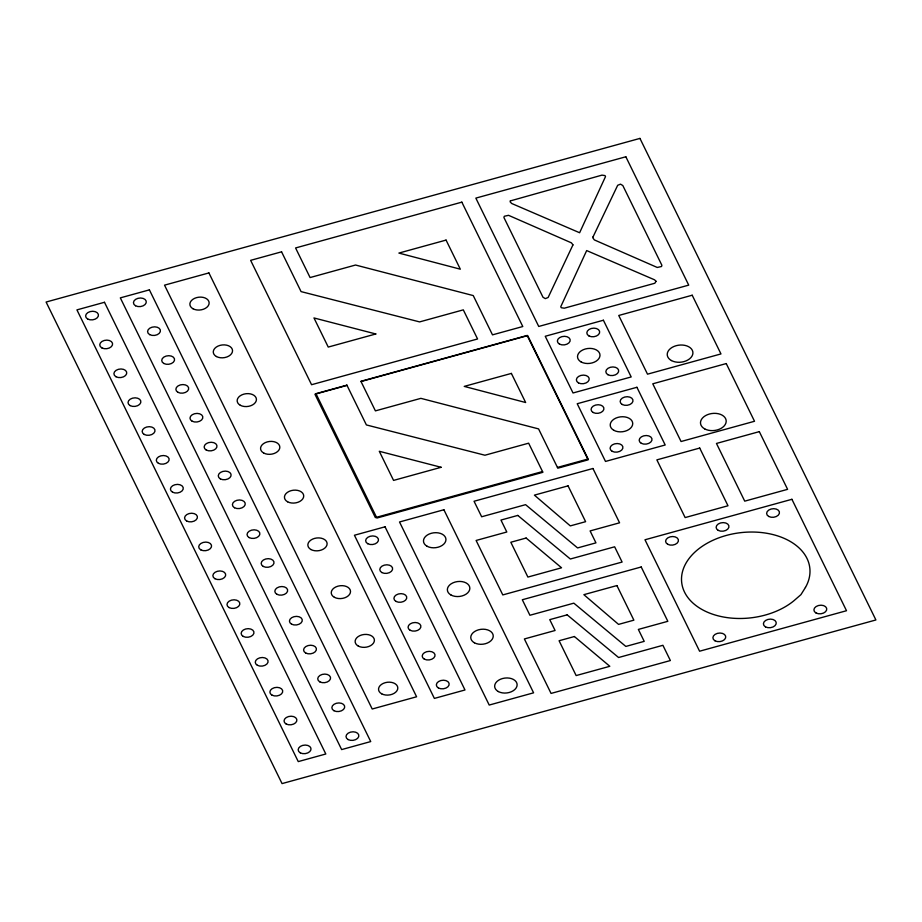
<?xml version="1.0" encoding="UTF-8"?>
<svg xmlns="http://www.w3.org/2000/svg" width="922" height="922" viewBox="0 0 922 922"><rect width="100%" height="100%" fill="white"/><g stroke="black" fill="none" stroke-linecap="round" stroke-linejoin="round"><path stroke-width="1.38" d="M347.018 385.384L314.932 394.224L375.381 517.599L542.528 471.545M361.021 381.535L527.684 335.608L588.132 458.983L557.453 467.431M510.339 200.904L510.223 201.987L511.722 203.508L579.615 232.747L605.512 176.598L605.028 175.595L601.962 175.134L510.339 200.904M656.061 281.337L654.816 283.25L564.322 308.19L561.256 307.729L560.76 306.726L586.669 250.577L654.562 279.815L656.061 281.337M572.954 244.872L548.129 297.495L545.305 298.624L542.989 297.241L503.931 217.523L504.253 216.278L508.552 215.322L571.433 242.855L572.954 244.872M593.065 236.839L592.858 237.911L594.367 239.927L657.259 267.461L661.558 266.504L661.881 265.259L622.823 185.541L620.506 184.158L617.682 185.287L593.065 236.839M805.436 587.475L800.93 594.655L793.704 600.925A64.471 42.896 -6.4 0 1 687.489 597.018A64.471 42.896 -6.4 0 1 743.95 532.34A64.471 42.896 -6.4 0 1 805.436 587.475M639.949 138.404L46.1 302.036L282.051 783.596L875.9 619.964L639.949 138.404M625.842 156.775L475.844 198.115L538.736 326.457L688.722 285.129L625.842 156.775M281.567 251.821L250.634 260.35L311.567 384.716L477.573 338.973L463.305 309.861L419.614 321.905L301.068 291.606L281.567 251.821M461.841 202.149L295.582 247.96L310.08 277.557L355.546 265.029L473.251 295.582L492.498 334.859L522.786 326.526L461.841 202.149M208.914 272.924L164.531 285.163L372.211 709.006L416.594 696.778L208.914 272.924M149.399 289.865L120.321 297.875L341.647 749.586L370.725 741.565L149.399 289.865M104.486 302.289L76.929 309.884L298.255 761.595L325.812 754L104.486 302.289M446.064 240.089L398.892 253.077L460.32 269.189L446.064 240.089M375.819 333.971L328.244 347.075L313.976 317.952L375.819 333.971M346.891 385.154L315.958 393.671L376.891 518.049L542.897 472.306L528.64 443.182L484.937 455.226L366.391 424.938L346.891 385.154M527.165 335.47L360.905 381.293L375.404 410.878L420.87 398.35L538.575 428.903L557.822 468.192L588.109 459.848L527.165 335.47M692.203 295.224L618.743 315.474L647.509 374.171L720.969 353.933L692.203 295.224M603.403 320.234L545.248 336.265L573.035 392.979L631.19 376.948L603.403 320.234M511.387 373.41L464.227 386.399L525.644 402.522L511.387 373.41M636.918 387.286L577.218 403.732L605.5 461.438L665.188 444.992L636.918 387.286M726.248 363.568L652.776 383.806L681.058 441.523L754.519 421.273L726.248 363.568M441.142 467.293L393.567 480.408L379.299 451.284L441.142 467.293M592.95 468.491L474.046 501.257L481.653 516.769L525.575 504.668L577.587 547.933L595.946 542.862L590.103 530.922L619.572 522.809L592.95 468.491M443.897 509.751L399.514 521.979L489.213 705.053L533.596 692.825L443.897 509.751M385.039 526.808L354.428 535.244L434.377 698.415L464.988 689.979L385.039 526.808M699.717 448.057L656.867 459.871L685.138 517.576L727.988 505.763L699.717 448.057M759.313 431.634L716.463 443.447L744.734 501.153L787.595 489.34L759.313 431.634M568.056 485.859L534.391 495.137L570.303 525.897L585.608 521.679L568.056 485.859M517.795 515.421L500.957 520.066L506.812 532.006L476.109 540.465L502.79 594.921L622.108 562.051L614.64 546.804L570.338 559.009L517.795 515.421M526.128 538.033L510.823 542.251L527.891 577.068L561.556 567.791L526.128 538.033M791.917 499.298L644.985 539.773L699.591 651.209L846.511 610.721L791.917 499.298M641.216 566.984L522.313 599.749L529.908 615.262L573.83 603.161L625.842 646.426L644.213 641.366L638.358 629.426L667.828 621.313L641.216 566.984M616.91 585.562L583.857 594.667L618.57 624.39L633.875 620.172L616.91 585.562M567.168 614.847L549.754 619.642L555.079 630.498L524.376 638.958L551.056 693.425L670.375 660.544L662.906 645.296L618.593 657.513L567.168 614.847M574.394 636.526L559.089 640.744L576.146 675.572L609.822 666.295L574.394 636.526M193.021 308.766A9.669 6.431 -6.4 0 0 208.925 304.387A9.669 6.431 -6.4 0 0 196.582 297.622A9.669 6.431 -6.4 0 0 193.021 308.766M216.416 356.526A9.669 6.431 -6.4 0 0 232.321 352.146A9.669 6.431 -6.4 0 0 219.989 345.381A9.669 6.431 -6.4 0 0 216.416 356.526M240.308 405.277A9.669 6.431 -6.4 0 0 256.212 400.897A9.669 6.431 -6.4 0 0 243.869 394.132A9.669 6.431 -6.4 0 0 240.308 405.277M263.704 453.036A9.669 6.431 -6.4 0 0 279.608 448.657A9.669 6.431 -6.4 0 0 267.276 441.892A9.669 6.431 -6.4 0 0 263.704 453.036M287.595 501.787A9.669 6.431 -6.4 0 0 303.499 497.407A9.669 6.431 -6.4 0 0 291.156 490.642A9.669 6.431 -6.4 0 0 287.595 501.787M310.991 549.547A9.669 6.431 -6.4 0 0 326.895 545.167A9.669 6.431 -6.4 0 0 314.563 538.402A9.669 6.431 -6.4 0 0 310.991 549.547M334.398 597.306A9.669 6.431 -6.4 0 0 350.302 592.915A9.669 6.431 -6.4 0 0 337.959 586.162A9.669 6.431 -6.4 0 0 334.398 597.306M358.278 646.057A9.669 6.431 -6.4 0 0 374.182 641.677A9.669 6.431 -6.4 0 0 361.85 634.912A9.669 6.431 -6.4 0 0 358.278 646.057M381.685 693.817A9.669 6.431 -6.4 0 0 397.589 689.426A9.669 6.431 -6.4 0 0 385.246 682.672A9.669 6.431 -6.4 0 0 381.685 693.817M135.546 305.77A6.442 4.287 -6.4 0 0 146.149 302.842A6.442 4.287 -6.4 0 0 137.931 298.336A6.442 4.287 -6.4 0 0 135.546 305.77M149.687 334.617A6.442 4.287 -6.4 0 0 160.29 331.701A6.442 4.287 -6.4 0 0 152.061 327.183A6.442 4.287 -6.4 0 0 149.687 334.617M163.828 363.475A6.442 4.287 -6.4 0 0 174.431 360.548A6.442 4.287 -6.4 0 0 166.202 356.042A6.442 4.287 -6.4 0 0 163.828 363.475M177.958 392.323A6.442 4.287 -6.4 0 0 188.561 389.407A6.442 4.287 -6.4 0 0 180.343 384.9A6.442 4.287 -6.4 0 0 177.958 392.323M192.099 421.181A6.442 4.287 -6.4 0 0 202.702 418.254A6.442 4.287 -6.4 0 0 194.473 413.748A6.442 4.287 -6.4 0 0 192.099 421.181M206.24 450.028A6.442 4.287 -6.4 0 0 216.843 447.112A6.442 4.287 -6.4 0 0 208.614 442.606A6.442 4.287 -6.4 0 0 206.24 450.028M220.37 478.887A6.442 4.287 -6.4 0 0 230.973 475.971A6.442 4.287 -6.4 0 0 222.755 471.453A6.442 4.287 -6.4 0 0 220.37 478.887M234.511 507.745A6.442 4.287 -6.4 0 0 245.114 504.818A6.442 4.287 -6.4 0 0 236.885 500.312A6.442 4.287 -6.4 0 0 234.511 507.745M249.136 537.584A6.442 4.287 -6.4 0 0 259.739 534.668A6.442 4.287 -6.4 0 0 251.51 530.162A6.442 4.287 -6.4 0 0 249.136 537.584M263.277 566.442A6.442 4.287 -6.4 0 0 273.88 563.526A6.442 4.287 -6.4 0 0 265.651 559.009A6.442 4.287 -6.4 0 0 263.277 566.442M276.923 594.298A6.442 4.287 -6.4 0 0 287.526 591.382A6.442 4.287 -6.4 0 0 279.297 586.876A6.442 4.287 -6.4 0 0 276.923 594.298M291.548 624.148A6.442 4.287 -6.4 0 0 302.151 621.232A6.442 4.287 -6.4 0 0 293.922 616.714A6.442 4.287 -6.4 0 0 291.548 624.148M305.689 653.007A6.442 4.287 -6.4 0 0 316.292 650.079A6.442 4.287 -6.4 0 0 308.063 645.573A6.442 4.287 -6.4 0 0 305.689 653.007M319.819 681.854A6.442 4.287 -6.4 0 0 330.433 678.938A6.442 4.287 -6.4 0 0 322.204 674.431A6.442 4.287 -6.4 0 0 319.819 681.854M333.96 710.712A6.442 4.287 -6.4 0 0 344.563 707.785A6.442 4.287 -6.4 0 0 336.334 703.279A6.442 4.287 -6.4 0 0 333.96 710.712M348.101 739.559A6.442 4.287 -6.4 0 0 358.704 736.643A6.442 4.287 -6.4 0 0 350.475 732.137A6.442 4.287 -6.4 0 0 348.101 739.559M87.717 319.035A6.442 4.287 -6.4 0 0 98.32 316.119A6.442 4.287 -6.4 0 0 90.091 311.613A6.442 4.287 -6.4 0 0 87.717 319.035M101.858 347.894A6.442 4.287 -6.4 0 0 112.461 344.966A6.442 4.287 -6.4 0 0 104.232 340.46A6.442 4.287 -6.4 0 0 101.858 347.894M115.988 376.741A6.442 4.287 -6.4 0 0 126.602 373.825A6.442 4.287 -6.4 0 0 118.373 369.319A6.442 4.287 -6.4 0 0 115.988 376.741M130.129 405.599A6.442 4.287 -6.4 0 0 140.732 402.672A6.442 4.287 -6.4 0 0 132.503 398.166A6.442 4.287 -6.4 0 0 130.129 405.599M144.27 434.458A6.442 4.287 -6.4 0 0 154.873 431.531A6.442 4.287 -6.4 0 0 146.644 427.024A6.442 4.287 -6.4 0 0 144.27 434.458M158.411 463.305A6.442 4.287 -6.4 0 0 169.014 460.389A6.442 4.287 -6.4 0 0 160.785 455.871A6.442 4.287 -6.4 0 0 158.411 463.305M172.541 492.164A6.442 4.287 -6.4 0 0 183.144 489.236A6.442 4.287 -6.4 0 0 174.915 484.73A6.442 4.287 -6.4 0 0 172.541 492.164M186.682 521.011A6.442 4.287 -6.4 0 0 197.285 518.095A6.442 4.287 -6.4 0 0 189.056 513.577A6.442 4.287 -6.4 0 0 186.682 521.011M200.823 549.869A6.442 4.287 -6.4 0 0 211.426 546.942A6.442 4.287 -6.4 0 0 203.197 542.436A6.442 4.287 -6.4 0 0 200.823 549.869M214.953 578.716A6.442 4.287 -6.4 0 0 225.556 575.801A6.442 4.287 -6.4 0 0 217.327 571.294A6.442 4.287 -6.4 0 0 214.953 578.716M229.094 607.575A6.442 4.287 -6.4 0 0 239.697 604.648A6.442 4.287 -6.4 0 0 231.468 600.141A6.442 4.287 -6.4 0 0 229.094 607.575M243.235 636.422A6.442 4.287 -6.4 0 0 253.838 633.506A6.442 4.287 -6.4 0 0 245.609 629A6.442 4.287 -6.4 0 0 243.235 636.422M257.365 665.281A6.442 4.287 -6.4 0 0 267.968 662.353A6.442 4.287 -6.4 0 0 259.75 657.847A6.442 4.287 -6.4 0 0 257.365 665.281M271.99 695.13A6.442 4.287 -6.4 0 0 282.593 692.203A6.442 4.287 -6.4 0 0 274.364 687.697A6.442 4.287 -6.4 0 0 271.99 695.13M286.131 723.977A6.442 4.287 -6.4 0 0 296.734 721.062A6.442 4.287 -6.4 0 0 288.505 716.555A6.442 4.287 -6.4 0 0 286.131 723.977M300.272 752.836A6.442 4.287 -6.4 0 0 310.875 749.92A6.442 4.287 -6.4 0 0 302.647 745.402A6.442 4.287 -6.4 0 0 300.272 752.836M367.751 543.715A6.442 4.287 -6.4 0 0 378.354 540.788A6.442 4.287 -6.4 0 0 370.125 536.281A6.442 4.287 -6.4 0 0 367.751 543.715M381.892 572.562A6.442 4.287 -6.4 0 0 392.495 569.646A6.442 4.287 -6.4 0 0 384.267 565.14A6.442 4.287 -6.4 0 0 381.892 572.562M396.022 601.421A6.442 4.287 -6.4 0 0 406.625 598.493A6.442 4.287 -6.4 0 0 398.408 593.987A6.442 4.287 -6.4 0 0 396.022 601.421M410.163 630.279A6.442 4.287 -6.4 0 0 420.766 627.352A6.442 4.287 -6.4 0 0 412.537 622.846A6.442 4.287 -6.4 0 0 410.163 630.279M424.304 659.126A6.442 4.287 -6.4 0 0 434.907 656.21A6.442 4.287 -6.4 0 0 426.679 651.693A6.442 4.287 -6.4 0 0 424.304 659.126M438.434 687.985A6.442 4.287 -6.4 0 0 449.037 685.058A6.442 4.287 -6.4 0 0 440.82 680.551A6.442 4.287 -6.4 0 0 438.434 687.985M671.423 360.548A12.896 8.575 -6.4 0 0 692.629 354.705A12.896 8.575 -6.4 0 0 676.172 345.692A12.896 8.575 -6.4 0 0 671.423 360.548M613.902 430.344A11.283 7.503 -6.4 0 0 632.469 425.226A11.283 7.503 -6.4 0 0 618.063 417.332A11.283 7.503 -6.4 0 0 613.902 430.344M593.18 412.503A6.442 4.287 -6.4 0 0 603.783 409.587A6.442 4.287 -6.4 0 0 595.554 405.069A6.442 4.287 -6.4 0 0 593.18 412.503M622.258 404.493A6.442 4.287 -6.4 0 0 632.861 401.566A6.442 4.287 -6.4 0 0 624.632 397.059A6.442 4.287 -6.4 0 0 622.258 404.493M612.185 451.307A6.442 4.287 -6.4 0 0 622.788 448.38A6.442 4.287 -6.4 0 0 614.571 443.874A6.442 4.287 -6.4 0 0 612.185 451.307M641.274 443.298A6.442 4.287 -6.4 0 0 651.877 440.37A6.442 4.287 -6.4 0 0 643.648 435.864A6.442 4.287 -6.4 0 0 641.274 443.298M704.696 428.891A12.896 8.575 -6.4 0 0 725.902 423.048A12.896 8.575 -6.4 0 0 709.444 414.024A12.896 8.575 -6.4 0 0 704.696 428.891M816.005 612.969A6.442 4.287 -6.4 0 0 826.619 610.041A6.442 4.287 -6.4 0 0 818.39 605.535A6.442 4.287 -6.4 0 0 816.005 612.969M714.999 640.802A6.442 4.287 -6.4 0 0 725.602 637.874A6.442 4.287 -6.4 0 0 717.374 633.368A6.442 4.287 -6.4 0 0 714.999 640.802M765.502 626.879A6.442 4.287 -6.4 0 0 776.105 623.964A6.442 4.287 -6.4 0 0 767.876 619.457A6.442 4.287 -6.4 0 0 765.502 626.879M768.718 516.458A6.442 4.287 -6.4 0 0 779.332 513.531A6.442 4.287 -6.4 0 0 771.103 509.025A6.442 4.287 -6.4 0 0 768.718 516.458M718.215 530.369A6.442 4.287 -6.4 0 0 728.818 527.453A6.442 4.287 -6.4 0 0 720.589 522.947A6.442 4.287 -6.4 0 0 718.215 530.369M667.712 544.291A6.442 4.287 -6.4 0 0 678.315 541.364A6.442 4.287 -6.4 0 0 670.087 536.858A6.442 4.287 -6.4 0 0 667.712 544.291M427.14 546.285A11.283 7.503 -6.4 0 0 445.695 541.179A11.283 7.503 -6.4 0 0 431.3 533.285A11.283 7.503 -6.4 0 0 427.14 546.285M451.031 595.036A11.283 7.503 -6.4 0 0 469.586 589.93A11.283 7.503 -6.4 0 0 455.18 582.036A11.283 7.503 -6.4 0 0 451.031 595.036M474.427 642.795A11.283 7.503 -6.4 0 0 492.982 637.69A11.283 7.503 -6.4 0 0 478.587 629.795A11.283 7.503 -6.4 0 0 474.427 642.795M498.318 691.546A11.283 7.503 -6.4 0 0 516.873 686.441A11.283 7.503 -6.4 0 0 502.478 678.546A11.283 7.503 -6.4 0 0 498.318 691.546M581.183 361.989A11.283 7.503 -6.4 0 0 599.738 356.883A11.283 7.503 -6.4 0 0 585.332 348.989A11.283 7.503 -6.4 0 0 581.183 361.989M578.474 382.884A6.442 4.287 -6.4 0 0 589.077 379.968A6.442 4.287 -6.4 0 0 580.848 375.45A6.442 4.287 -6.4 0 0 578.474 382.884M607.944 374.724A6.442 4.287 -6.4 0 0 618.547 371.797A6.442 4.287 -6.4 0 0 610.318 367.29A6.442 4.287 -6.4 0 0 607.944 374.724M588.928 335.919A6.442 4.287 -6.4 0 0 599.531 332.992A6.442 4.287 -6.4 0 0 591.313 328.486A6.442 4.287 -6.4 0 0 588.928 335.919M559.458 344.079A6.442 4.287 -6.4 0 0 570.061 341.163A6.442 4.287 -6.4 0 0 561.832 336.657A6.442 4.287 -6.4 0 0 559.458 344.079"/></g></svg>
